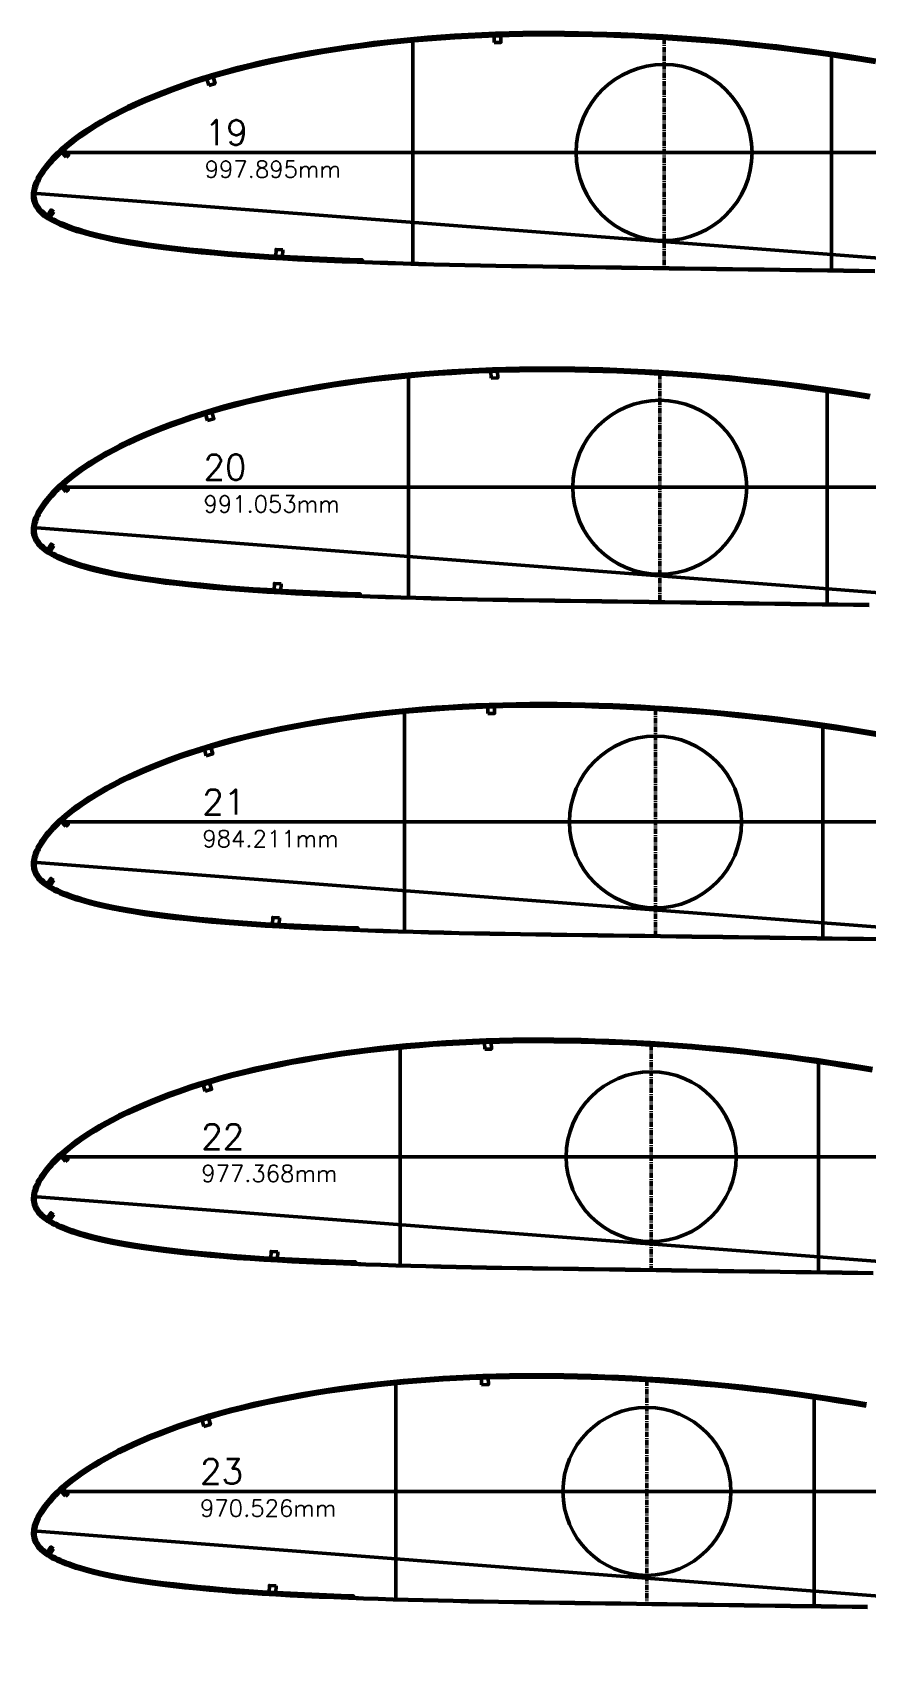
# Model space of a CAD drawing. Header units: metres. Extents: x -3 to 1074, y -15727 to -22.
# Drawn here: x -3 to 495, y -4798 to -3828 of the extents above; entities that cross this region are included whole.
import ezdxf
from ezdxf.enums import TextEntityAlignment as Align

# ---------------------------------------------------------------- set-up
doc = ezdxf.new("R2010")
doc.units = ezdxf.units.M
doc.linetypes.add('CENTER', pattern=[5.08, 3.175, -0.635, 0.635, -0.635])
for name, color, linetype, lineweight in [('FoilLayer', 7, 'Continuous', 50), ('StringerLayer', 7, 'Continuous', 50), ('SubLayer', 7, 'Continuous', 50), ('TextLayer', 7, 'Continuous', 50)]:
    doc.layers.add(name, color=color, linetype=linetype, lineweight=lineweight)
doc.styles.add('MSゴシック', font='romans')

msp = doc.modelspace()

# ---------------------------------------------------------------- linework, layer by layer
at = {"layer": 'FoilLayer'}
for points in [[(500.64, -3844.72), (492.16, -3843.35), (483.67, -3842.04), (475.19, -3840.79), (466.72, -3839.59), (458.25, -3838.45), (449.79, -3837.37), (441.33, -3836.34), (432.88, -3835.38), (424.42, -3834.48), (415.97, -3833.64), (407.52, -3832.86), (399.08, -3832.14), (390.63, -3831.48), (382.17, -3830.89), (373.72, -3830.35), (365.26, -3829.88), (356.81, -3829.46), (348.37, -3829.1), (339.94, -3828.81), (331.53, -3828.58), (323.13, -3828.41), (314.75, -3828.3), (306.4, -3828.26), (298.11, -3828.27), (289.87, -3828.36), (281.67, -3828.52), (273.5, -3828.77), (265.34, -3829.1), (257.19, -3829.5), (249.06, -3829.97), (240.95, -3830.52), (232.87, -3831.14), (224.81, -3831.83), (216.8, -3832.6), (208.83, -3833.44), (200.91, -3834.35), (193.05, -3835.35), (185.24, -3836.42), (177.5, -3837.56), (169.82, -3838.8), (162.2, -3840.12), (154.64, -3841.51), (147.16, -3842.96), (139.82, -3844.48), (132.63, -3846.06), (125.58, -3847.72), (118.68, -3849.47), (111.9, -3851.29), (105.27, -3853.2), (98.78, -3855.18), (92.45, -3857.23), (86.3, -3859.34), (80.33, -3861.5), (74.57, -3863.7), (69.03, -3865.92), (63.75, -3868.15), (58.73, -3870.36), (54, -3872.55), (49.55, -3874.72), (45.38, -3876.87), (41.48, -3878.98), (37.85, -3881.04), (34.46, -3883.05), (31.32, -3885), (28.41, -3886.89), (25.71, -3888.72), (23.21, -3890.51), (20.91, -3892.25), (18.77, -3893.95), (16.78, -3895.59), (14.94, -3897.19), (13.23, -3898.74), (11.64, -3900.24), (10.17, -3901.71), (8.8, -3903.13), (7.54, -3904.52), (6.36, -3905.88), (5.27, -3907.21), (4.26, -3908.5), (3.33, -3909.77), (2.47, -3911.01), (1.67, -3912.22), (0.93, -3913.4), (0.26, -3914.57), (-0.33, -3915.72), (-0.87, -3916.85), (-1.37, -3917.96), (-1.8, -3919.05), (-2.14, -3920.14), (-2.43, -3921.21), (-2.67, -3922.26), (-2.85, -3923.29), (-2.98, -3924.31), (-3.04, -3925.31), (-3.04, -3926.33), (-2.95, -3927.36), (-2.77, -3928.4), (-2.5, -3929.43), (-2.14, -3930.45), (-1.69, -3931.47), (-1.16, -3932.46), (-0.53, -3933.44), (0.18, -3934.38), (0.98, -3935.31), (1.86, -3936.2), (2.81, -3937.08), (3.84, -3937.93), (4.96, -3938.76), (6.16, -3939.56), (7.44, -3940.34), (8.81, -3941.1), (10.28, -3941.84), (11.83, -3942.58), (13.49, -3943.32), (15.25, -3944.07), (17.12, -3944.82), (19.12, -3945.57), (21.26, -3946.33), (23.55, -3947.09), (26.02, -3947.85), (28.67, -3948.61), (31.53, -3949.4), (34.62, -3950.2), (37.96, -3951.01), (41.57, -3951.84), (45.49, -3952.66), (49.74, -3953.48), (54.36, -3954.3), (59.38, -3955.11), (64.8, -3955.95), (70.64, -3956.78), (76.87, -3957.59), (83.5, -3958.38), (90.52, -3959.14), (97.89, -3959.89), (105.55, -3960.62), (113.44, -3961.32), (121.48, -3961.98), (129.66, -3962.58), (137.99, -3963.11), (146.5, -3963.6), (155.16, -3964.05), (163.95, -3964.47), (172.85, -3964.86), (181.86, -3965.22), (190.96, -3965.57), (200.1, -3965.91), (209.24, -3966.24), (218.39, -3966.54), (227.55, -3966.81), (236.77, -3967.05), (246.02, -3967.28), (255.29, -3967.5), (264.55, -3967.71), (273.8, -3967.9), (283.07, -3968.05), (292.39, -3968.19), (301.74, -3968.32), (311.12, -3968.46), (320.52, -3968.61), (329.93, -3968.75), (339.36, -3968.88), (348.81, -3969), (358.27, -3969.13), (367.74, -3969.26), (377.2, -3969.4), (386.67, -3969.54), (396.13, -3969.67), (405.58, -3969.8), (415.05, -3969.92), (424.51, -3970.05), (433.97, -3970.18), (443.44, -3970.32), (452.9, -3970.45), (462.36, -3970.58), (471.82, -3970.7), (481.29, -3970.82), (490.74, -3970.94), (500.17, -3971.07)], [(500.4, -3846.2), (491.93, -3844.84), (483.45, -3843.53), (474.98, -3842.27), (466.52, -3841.07), (458.06, -3839.93), (449.61, -3838.86), (441.16, -3837.83), (432.72, -3836.87), (424.27, -3835.97), (415.83, -3835.13), (407.4, -3834.35), (398.96, -3833.64), (390.52, -3832.98), (382.08, -3832.39), (373.63, -3831.85), (365.19, -3831.37), (356.75, -3830.96), (348.32, -3830.6), (339.9, -3830.31), (331.5, -3830.08), (323.11, -3829.91), (314.74, -3829.8), (306.41, -3829.76), (298.12, -3829.77), (289.9, -3829.86), (281.72, -3830.02), (273.56, -3830.27), (265.41, -3830.6), (257.28, -3831), (249.16, -3831.47), (241.06, -3832.01), (232.99, -3832.63), (224.96, -3833.32), (216.96, -3834.09), (209, -3834.93), (201.1, -3835.84), (193.25, -3836.83), (185.46, -3837.9), (177.73, -3839.05), (170.08, -3840.27), (162.47, -3841.59), (154.92, -3842.98), (147.47, -3844.43), (140.15, -3845.94), (132.98, -3847.52), (125.95, -3849.18), (119.07, -3850.92), (112.32, -3852.74), (105.71, -3854.64), (99.24, -3856.61), (92.94, -3858.65), (86.81, -3860.75), (80.87, -3862.9), (75.13, -3865.1), (69.62, -3867.31), (64.35, -3869.52), (59.36, -3871.72), (54.66, -3873.9), (50.24, -3876.06), (46.09, -3878.19), (42.22, -3880.28), (38.61, -3882.33), (35.25, -3884.32), (32.14, -3886.25), (29.25, -3888.13), (26.58, -3889.94), (24.12, -3891.71), (21.84, -3893.43), (19.72, -3895.1), (17.76, -3896.73), (15.95, -3898.3), (14.26, -3899.82), (12.7, -3901.3), (11.25, -3902.74), (9.91, -3904.14), (8.67, -3905.51), (7.52, -3906.84), (6.46, -3908.13), (5.47, -3909.39), (4.57, -3910.62), (3.72, -3911.84), (2.94, -3913.02), (2.23, -3914.14), (1.6, -3915.25), (1.03, -3916.37), (0.5, -3917.47), (0.03, -3918.5), (-0.37, -3919.51), (-0.7, -3920.53), (-0.97, -3921.54), (-1.19, -3922.52), (-1.36, -3923.47), (-1.48, -3924.42), (-1.54, -3925.31), (-1.54, -3926.2), (-1.47, -3927.1), (-1.31, -3928.02), (-1.08, -3928.93), (-0.76, -3929.85), (-0.37, -3930.76), (0.1, -3931.65), (0.66, -3932.53), (1.32, -3933.4), (2.05, -3934.26), (2.87, -3935.1), (3.77, -3935.92), (4.74, -3936.73), (5.79, -3937.51), (6.93, -3938.28), (8.17, -3939.03), (9.49, -3939.76), (10.92, -3940.49), (12.44, -3941.21), (14.07, -3941.94), (15.8, -3942.67), (17.65, -3943.41), (19.62, -3944.16), (21.73, -3944.91), (23.99, -3945.65), (26.43, -3946.41), (29.07, -3947.17), (31.91, -3947.94), (34.98, -3948.74), (38.29, -3949.55), (41.88, -3950.37), (45.77, -3951.19), (50, -3952), (54.6, -3952.82), (59.6, -3953.63), (65.02, -3954.46), (70.83, -3955.29), (77.05, -3956.1), (83.66, -3956.89), (90.67, -3957.65), (98.03, -3958.4), (105.69, -3959.12), (113.56, -3959.83), (121.59, -3960.49), (129.76, -3961.08), (138.08, -3961.62), (146.58, -3962.1), (155.23, -3962.55), (164.01, -3962.97), (172.91, -3963.36), (181.92, -3963.72), (191.01, -3964.07), (194.06, -3964.19), (194.03, -3965.24), (200.11, -3965.46), (209.26, -3965.79), (218.4, -3966.09), (227.57, -3966.36), (236.78, -3966.6), (246.03, -3966.83), (255.3, -3967.05), (264.56, -3967.26), (273.81, -3967.45), (283.08, -3967.6), (292.39, -3967.74), (301.75, -3967.87), (311.13, -3968.01), (320.52, -3968.16), (329.93, -3968.3), (339.36, -3968.43), (348.82, -3968.55), (358.28, -3968.68), (367.74, -3968.81), (377.21, -3968.95), (386.68, -3969.09), (396.13, -3969.22), (405.59, -3969.35), (415.05, -3969.47), (424.52, -3969.6), (433.98, -3969.73), (443.45, -3969.87), (452.91, -3970), (462.37, -3970.13), (471.83, -3970.25), (481.29, -3970.37), (490.74, -3970.49), (500.18, -3970.62)], [(497.21, -4045.1), (488.78, -4043.74), (480.36, -4042.44), (471.94, -4041.19), (463.52, -4040), (455.11, -4038.87), (446.71, -4037.8), (438.3, -4036.78), (429.91, -4035.83), (421.51, -4034.93), (413.12, -4034.09), (404.73, -4033.32), (396.34, -4032.61), (387.95, -4031.95), (379.55, -4031.36), (371.15, -4030.83), (362.76, -4030.36), (354.36, -4029.94), (345.98, -4029.59), (337.61, -4029.3), (329.26, -4029.07), (320.91, -4028.9), (312.59, -4028.79), (304.3, -4028.75), (296.06, -4028.76), (287.88, -4028.85), (279.74, -4029.01), (271.63, -4029.26), (263.52, -4029.59), (255.43, -4029.98), (247.35, -4030.45), (239.3, -4030.99), (231.27, -4031.61), (223.27, -4032.3), (215.31, -4033.06), (207.4, -4033.89), (199.54, -4034.8), (191.72, -4035.79), (183.97, -4036.85), (176.28, -4037.99), (168.66, -4039.22), (161.09, -4040.53), (153.58, -4041.91), (146.16, -4043.36), (138.87, -4044.86), (131.72, -4046.43), (124.72, -4048.08), (117.86, -4049.81), (111.14, -4051.63), (104.55, -4053.52), (98.11, -4055.49), (91.82, -4057.53), (85.71, -4059.62), (79.78, -4061.77), (74.06, -4063.95), (68.56, -4066.16), (63.31, -4068.36), (58.33, -4070.56), (53.63, -4072.74), (49.21, -4074.9), (45.07, -4077.03), (41.2, -4079.12), (37.59, -4081.17), (34.22, -4083.16), (31.1, -4085.1), (28.21, -4086.98), (25.53, -4088.8), (23.05, -4090.58), (20.76, -4092.31), (18.64, -4093.99), (16.67, -4095.62), (14.84, -4097.21), (13.14, -4098.74), (11.56, -4100.24), (10.1, -4101.69), (8.74, -4103.11), (7.49, -4104.49), (6.32, -4105.84), (5.24, -4107.16), (4.24, -4108.44), (3.31, -4109.7), (2.46, -4110.93), (1.66, -4112.14), (0.92, -4113.31), (0.26, -4114.47), (-0.32, -4115.61), (-0.86, -4116.74), (-1.36, -4117.83), (-1.78, -4118.92), (-2.13, -4120), (-2.42, -4121.06), (-2.65, -4122.1), (-2.83, -4123.13), (-2.96, -4124.14), (-3.02, -4125.14), (-3.01, -4126.15), (-2.93, -4127.18), (-2.75, -4128.2), (-2.48, -4129.23), (-2.12, -4130.24), (-1.68, -4131.25), (-1.15, -4132.24), (-0.53, -4133.21), (0.18, -4134.15), (0.97, -4135.06), (1.84, -4135.96), (2.79, -4136.83), (3.82, -4137.67), (4.92, -4138.49), (6.11, -4139.29), (7.39, -4140.06), (8.75, -4140.81), (10.21, -4141.56), (11.75, -4142.29), (13.39, -4143.03), (15.14, -4143.76), (17, -4144.51), (18.99, -4145.26), (21.11, -4146.01), (23.39, -4146.77), (25.84, -4147.52), (28.47, -4148.28), (31.31, -4149.06), (34.38, -4149.85), (37.7, -4150.66), (41.29, -4151.48), (45.17, -4152.3), (49.4, -4153.12), (53.99, -4153.92), (58.97, -4154.74), (64.36, -4155.56), (70.15, -4156.39), (76.34, -4157.2), (82.93, -4157.98), (89.89, -4158.74), (97.22, -4159.48), (104.83, -4160.2), (112.66, -4160.9), (120.65, -4161.56), (128.77, -4162.15), (137.05, -4162.68), (145.49, -4163.16), (154.1, -4163.61), (162.82, -4164.03), (171.66, -4164.41), (180.61, -4164.77), (189.65, -4165.12), (198.72, -4165.46), (207.81, -4165.79), (216.89, -4166.08), (225.99, -4166.35), (235.14, -4166.59), (244.33, -4166.82), (253.54, -4167.04), (262.74, -4167.25), (271.92, -4167.43), (281.13, -4167.59), (290.38, -4167.73), (299.67, -4167.86), (308.99, -4167.99), (318.32, -4168.14), (327.66, -4168.28), (337.03, -4168.4), (346.42, -4168.53), (355.82, -4168.65), (365.22, -4168.79), (374.62, -4168.92), (384.02, -4169.06), (393.41, -4169.2), (402.8, -4169.32), (412.2, -4169.44), (421.6, -4169.57), (431, -4169.7), (440.4, -4169.83), (449.8, -4169.97), (459.19, -4170.1), (468.59, -4170.22), (477.99, -4170.34), (487.37, -4170.46), (496.74, -4170.58)], [(496.97, -4046.58), (488.55, -4045.22), (480.14, -4043.92), (471.73, -4042.68), (463.32, -4041.49), (454.92, -4040.36), (446.53, -4039.28), (438.13, -4038.27), (429.75, -4037.32), (421.36, -4036.42), (412.98, -4035.59), (404.6, -4034.81), (396.23, -4034.1), (387.85, -4033.45), (379.46, -4032.86), (371.07, -4032.33), (362.68, -4031.85), (354.3, -4031.44), (345.93, -4031.09), (337.57, -4030.8), (329.23, -4030.57), (320.89, -4030.4), (312.58, -4030.29), (304.3, -4030.25), (296.08, -4030.26), (287.91, -4030.35), (279.79, -4030.51), (271.69, -4030.76), (263.6, -4031.08), (255.51, -4031.48), (247.45, -4031.95), (239.41, -4032.49), (231.4, -4033.1), (223.41, -4033.79), (215.47, -4034.55), (207.57, -4035.38), (199.72, -4036.29), (191.93, -4037.28), (184.19, -4038.34), (176.52, -4039.47), (168.91, -4040.69), (161.36, -4042), (153.86, -4043.38), (146.46, -4044.82), (139.19, -4046.32), (132.07, -4047.89), (125.09, -4049.54), (118.25, -4051.26), (111.55, -4053.07), (104.99, -4054.96), (98.57, -4056.92), (92.31, -4058.94), (86.22, -4061.03), (80.32, -4063.17), (74.62, -4065.35), (69.14, -4067.54), (63.92, -4069.74), (58.96, -4071.92), (54.29, -4074.09), (49.9, -4076.23), (45.78, -4078.35), (41.94, -4080.43), (38.35, -4082.46), (35.02, -4084.44), (31.92, -4086.36), (29.06, -4088.22), (26.41, -4090.02), (23.96, -4091.77), (21.69, -4093.48), (19.59, -4095.15), (17.65, -4096.76), (15.84, -4098.32), (14.17, -4099.83), (12.62, -4101.3), (11.18, -4102.73), (9.85, -4104.12), (8.62, -4105.47), (7.48, -4106.8), (6.42, -4108.08), (5.44, -4109.33), (4.54, -4110.56), (3.71, -4111.76), (2.93, -4112.93), (2.23, -4114.05), (1.6, -4115.15), (1.03, -4116.26), (0.5, -4117.35), (0.04, -4118.38), (-0.36, -4119.38), (-0.68, -4120.39), (-0.95, -4121.39), (-1.18, -4122.37), (-1.35, -4123.31), (-1.46, -4124.26), (-1.52, -4125.13), (-1.52, -4126.02), (-1.45, -4126.92), (-1.3, -4127.82), (-1.06, -4128.73), (-0.75, -4129.64), (-0.36, -4130.54), (0.11, -4131.43), (0.67, -4132.3), (1.32, -4133.17), (2.05, -4134.02), (2.86, -4134.85), (3.75, -4135.67), (4.71, -4136.47), (5.76, -4137.25), (6.89, -4138.01), (8.12, -4138.75), (9.43, -4139.48), (10.85, -4140.2), (12.36, -4140.92), (13.98, -4141.64), (15.7, -4142.37), (17.53, -4143.11), (19.49, -4143.85), (21.58, -4144.59), (23.83, -4145.33), (26.25, -4146.08), (28.87, -4146.83), (31.69, -4147.61), (34.74, -4148.4), (38.03, -4149.2), (41.59, -4150.02), (45.46, -4150.83), (49.66, -4151.64), (54.23, -4152.44), (59.2, -4153.25), (64.57, -4154.08), (70.35, -4154.9), (76.52, -4155.71), (83.09, -4156.49), (90.05, -4157.25), (97.36, -4157.99), (104.96, -4158.71), (112.78, -4159.41), (120.76, -4160.06), (128.87, -4160.65), (137.13, -4161.18), (145.57, -4161.66), (154.17, -4162.11), (162.89, -4162.53), (171.72, -4162.91), (180.67, -4163.27), (189.7, -4163.62), (192.73, -4163.74), (192.7, -4164.79), (198.74, -4165.01), (207.82, -4165.34), (216.9, -4165.63), (226.01, -4165.9), (235.15, -4166.14), (244.34, -4166.37), (253.55, -4166.59), (262.75, -4166.8), (271.93, -4166.98), (281.14, -4167.14), (290.39, -4167.28), (299.68, -4167.41), (308.99, -4167.54), (318.33, -4167.69), (327.67, -4167.83), (337.04, -4167.95), (346.43, -4168.08), (355.82, -4168.2), (365.22, -4168.34), (374.62, -4168.47), (384.02, -4168.61), (393.42, -4168.75), (402.81, -4168.87), (412.21, -4168.99), (421.6, -4169.12), (431, -4169.25), (440.41, -4169.38), (449.8, -4169.52), (459.2, -4169.65), (468.6, -4169.77), (477.99, -4169.89), (487.38, -4170.01), (496.75, -4170.13)], [(502.14, -4246.88), (493.78, -4245.48), (485.41, -4244.13), (477.04, -4242.84), (468.68, -4241.6), (460.32, -4240.42), (451.97, -4239.29), (443.62, -4238.23), (435.28, -4237.22), (426.94, -4236.27), (418.6, -4235.38), (410.27, -4234.55), (401.94, -4233.78), (393.6, -4233.07), (385.27, -4232.42), (376.93, -4231.84), (368.59, -4231.31), (360.25, -4230.84), (351.92, -4230.43), (343.6, -4230.07), (335.28, -4229.79), (326.98, -4229.56), (318.7, -4229.39), (310.43, -4229.29), (302.2, -4229.24), (294.02, -4229.26), (285.89, -4229.34), (277.81, -4229.5), (269.75, -4229.75), (261.7, -4230.07), (253.66, -4230.47), (245.64, -4230.93), (237.65, -4231.47), (229.67, -4232.08), (221.73, -4232.76), (213.83, -4233.52), (205.97, -4234.35), (198.16, -4235.25), (190.4, -4236.23), (182.7, -4237.29), (175.06, -4238.42), (167.49, -4239.64), (159.98, -4240.94), (152.52, -4242.31), (145.15, -4243.75), (137.91, -4245.24), (130.81, -4246.8), (123.86, -4248.44), (117.05, -4250.16), (110.37, -4251.96), (103.83, -4253.84), (97.43, -4255.8), (91.19, -4257.82), (85.12, -4259.9), (79.23, -4262.03), (73.55, -4264.2), (68.09, -4266.39), (62.87, -4268.58), (57.93, -4270.76), (53.26, -4272.93), (48.87, -4275.07), (44.76, -4277.19), (40.91, -4279.27), (37.33, -4281.3), (33.99, -4283.28), (30.89, -4285.2), (28.02, -4287.07), (25.36, -4288.88), (22.9, -4290.64), (20.62, -4292.36), (18.51, -4294.03), (16.55, -4295.65), (14.73, -4297.23), (13.05, -4298.75), (11.48, -4300.24), (10.03, -4301.68), (8.68, -4303.09), (7.43, -4304.46), (6.28, -4305.8), (5.2, -4307.11), (4.21, -4308.38), (3.29, -4309.63), (2.44, -4310.86), (1.65, -4312.05), (0.92, -4313.22), (0.26, -4314.37), (-0.32, -4315.51), (-0.86, -4316.62), (-1.35, -4317.71), (-1.77, -4318.79), (-2.11, -4319.86), (-2.4, -4320.92), (-2.63, -4321.95), (-2.81, -4322.97), (-2.94, -4323.97), (-3, -4324.97), (-2.99, -4325.97), (-2.91, -4326.99), (-2.73, -4328.01), (-2.46, -4329.02), (-2.11, -4330.04), (-1.67, -4331.04), (-1.14, -4332.02), (-0.53, -4332.98), (0.18, -4333.91), (0.97, -4334.82), (1.83, -4335.71), (2.77, -4336.57), (3.79, -4337.41), (4.89, -4338.23), (6.07, -4339.02), (7.34, -4339.79), (8.69, -4340.53), (10.13, -4341.27), (11.67, -4342), (13.3, -4342.73), (15.04, -4343.46), (16.89, -4344.2), (18.86, -4344.95), (20.97, -4345.7), (23.23, -4346.44), (25.66, -4347.19), (28.28, -4347.95), (31.1, -4348.72), (34.14, -4349.51), (37.44, -4350.31), (41, -4351.13), (44.86, -4351.94), (49.06, -4352.75), (53.61, -4353.55), (58.56, -4354.36), (63.92, -4355.18), (69.67, -4356), (75.82, -4356.8), (82.35, -4357.58), (89.27, -4358.33), (96.55, -4359.07), (104.11, -4359.79), (111.88, -4360.48), (119.82, -4361.13), (127.88, -4361.72), (136.1, -4362.25), (144.49, -4362.72), (153.03, -4363.17), (161.7, -4363.58), (170.48, -4363.97), (179.36, -4364.33), (188.34, -4364.67), (197.35, -4365.01), (206.37, -4365.33), (215.39, -4365.63), (224.43, -4365.89), (233.52, -4366.13), (242.64, -4366.36), (251.79, -4366.58), (260.92, -4366.78), (270.05, -4366.96), (279.19, -4367.12), (288.38, -4367.26), (297.6, -4367.39), (306.85, -4367.52), (316.12, -4367.67), (325.4, -4367.8), (334.7, -4367.93), (344.03, -4368.06), (353.36, -4368.18), (362.7, -4368.31), (372.03, -4368.45), (381.37, -4368.58), (390.69, -4368.72), (400.02, -4368.84), (409.35, -4368.96), (418.69, -4369.09), (428.02, -4369.22), (437.36, -4369.35), (446.69, -4369.49), (456.02, -4369.61), (465.35, -4369.73), (474.69, -4369.85), (484.01, -4369.97), (493.31, -4370.1), (502.62, -4370.23)], [(501.9, -4248.36), (493.54, -4246.96), (485.18, -4245.61), (476.82, -4244.32), (468.47, -4243.08), (460.12, -4241.9), (451.78, -4240.78), (443.44, -4239.71), (435.11, -4238.71), (426.78, -4237.76), (418.45, -4236.87), (410.13, -4236.04), (401.81, -4235.27), (393.49, -4234.57), (385.17, -4233.92), (376.84, -4233.33), (368.51, -4232.81), (360.18, -4232.34), (351.85, -4231.92), (343.54, -4231.57), (335.24, -4231.29), (326.95, -4231.06), (318.68, -4230.89), (310.42, -4230.79), (302.2, -4230.74), (294.04, -4230.76), (285.92, -4230.84), (277.85, -4231), (269.81, -4231.25), (261.78, -4231.57), (253.75, -4231.96), (245.74, -4232.43), (237.76, -4232.97), (229.8, -4233.58), (221.87, -4234.26), (213.98, -4235.01), (206.14, -4235.84), (198.35, -4236.74), (190.6, -4237.72), (182.92, -4238.77), (175.3, -4239.9), (167.75, -4241.11), (160.25, -4242.41), (152.8, -4243.79), (145.45, -4245.22), (138.23, -4246.7), (131.16, -4248.26), (124.23, -4249.89), (117.44, -4251.61), (110.78, -4253.4), (104.27, -4255.28), (97.89, -4257.23), (91.67, -4259.24), (85.63, -4261.31), (79.77, -4263.43), (74.11, -4265.59), (68.67, -4267.78), (63.48, -4269.96), (58.56, -4272.12), (53.92, -4274.28), (49.56, -4276.4), (45.47, -4278.51), (41.65, -4280.57), (38.09, -4282.59), (34.78, -4284.55), (31.71, -4286.46), (28.86, -4288.31), (26.23, -4290.1), (23.8, -4291.84), (21.55, -4293.54), (19.47, -4295.19), (17.53, -4296.79), (15.74, -4298.34), (14.08, -4299.84), (12.54, -4301.3), (11.11, -4302.72), (9.79, -4304.1), (8.57, -4305.44), (7.44, -4306.76), (6.38, -4308.03), (5.41, -4309.27), (4.52, -4310.49), (3.69, -4311.69), (2.92, -4312.85), (2.22, -4313.96), (1.6, -4315.05), (1.03, -4316.16), (0.51, -4317.24), (0.05, -4318.26), (-0.34, -4319.25), (-0.67, -4320.25), (-0.94, -4321.25), (-1.16, -4322.21), (-1.33, -4323.15), (-1.44, -4324.09), (-1.5, -4324.96), (-1.5, -4325.84), (-1.43, -4326.73), (-1.28, -4327.63), (-1.04, -4328.53), (-0.74, -4329.43), (-0.35, -4330.33), (0.12, -4331.21), (0.67, -4332.07), (1.31, -4332.93), (2.04, -4333.77), (2.85, -4334.6), (3.73, -4335.41), (4.69, -4336.21), (5.72, -4336.98), (6.85, -4337.74), (8.06, -4338.47), (9.37, -4339.2), (10.78, -4339.91), (12.28, -4340.63), (13.88, -4341.35), (15.59, -4342.07), (17.42, -4342.8), (19.36, -4343.53), (21.44, -4344.27), (23.67, -4345.01), (26.08, -4345.75), (28.67, -4346.5), (31.47, -4347.27), (34.5, -4348.05), (37.77, -4348.85), (41.31, -4349.66), (45.15, -4350.47), (49.32, -4351.27), (53.85, -4352.07), (58.79, -4352.88), (64.13, -4353.69), (69.86, -4354.51), (75.99, -4355.31), (82.52, -4356.09), (89.42, -4356.84), (96.69, -4357.57), (104.24, -4358.29), (112.01, -4358.99), (119.93, -4359.64), (127.98, -4360.23), (136.18, -4360.75), (144.57, -4361.23), (153.11, -4361.67), (161.76, -4362.09), (170.54, -4362.47), (179.42, -4362.83), (188.39, -4363.17), (191.4, -4363.29), (191.36, -4364.34), (197.37, -4364.56), (206.39, -4364.88), (215.41, -4365.18), (224.44, -4365.44), (233.53, -4365.68), (242.66, -4365.91), (251.8, -4366.13), (260.93, -4366.33), (270.06, -4366.51), (279.2, -4366.67), (288.38, -4366.81), (297.61, -4366.94), (306.86, -4367.07), (316.13, -4367.22), (325.41, -4367.35), (334.71, -4367.48), (344.04, -4367.61), (353.37, -4367.73), (362.7, -4367.86), (372.04, -4368), (381.37, -4368.13), (390.7, -4368.27), (400.03, -4368.39), (409.36, -4368.51), (418.69, -4368.64), (428.03, -4368.77), (437.36, -4368.9), (446.7, -4369.04), (456.03, -4369.16), (465.36, -4369.28), (474.69, -4369.4), (484.01, -4369.52), (493.32, -4369.65), (502.62, -4369.78)], [(498.65, -4447.25), (490.34, -4445.86), (482.03, -4444.52), (473.72, -4443.23), (465.42, -4442), (457.12, -4440.83), (448.83, -4439.71), (440.54, -4438.65), (432.25, -4437.65), (423.97, -4436.71), (415.69, -4435.83), (407.42, -4435), (399.14, -4434.24), (390.87, -4433.54), (382.59, -4432.89), (374.31, -4432.31), (366.03, -4431.79), (357.75, -4431.32), (349.47, -4430.91), (341.21, -4430.56), (332.95, -4430.27), (324.71, -4430.05), (316.48, -4429.88), (308.27, -4429.78), (300.1, -4429.73), (291.98, -4429.75), (283.9, -4429.83), (275.88, -4429.99), (267.88, -4430.24), (259.88, -4430.56), (251.9, -4430.95), (243.94, -4431.41), (235.99, -4431.95), (228.08, -4432.55), (220.19, -4433.23), (212.34, -4433.98), (204.54, -4434.81), (196.78, -4435.7), (189.08, -4436.68), (181.43, -4437.72), (173.85, -4438.85), (166.33, -4440.06), (158.86, -4441.35), (151.46, -4442.71), (144.14, -4444.14), (136.95, -4445.62), (129.9, -4447.17), (123, -4448.8), (116.23, -4450.51), (109.6, -4452.3), (103.11, -4454.17), (96.75, -4456.11), (90.55, -4458.11), (84.52, -4460.18), (78.68, -4462.29), (73.04, -4464.45), (67.61, -4466.63), (62.44, -4468.8), (57.52, -4470.97), (52.89, -4473.12), (48.53, -4475.24), (44.45, -4477.35), (40.63, -4479.41), (37.07, -4481.43), (33.75, -4483.4), (30.67, -4485.31), (27.82, -4487.16), (25.18, -4488.96), (22.74, -4490.71), (20.48, -4492.41), (18.38, -4494.07), (16.44, -4495.68), (14.63, -4497.25), (12.96, -4498.76), (11.4, -4500.24), (9.96, -4501.67), (8.62, -4503.07), (7.38, -4504.43), (6.23, -4505.76), (5.17, -4507.06), (4.18, -4508.33), (3.26, -4509.57), (2.42, -4510.78), (1.64, -4511.97), (0.91, -4513.12), (0.26, -4514.27), (-0.32, -4515.4), (-0.85, -4516.51), (-1.34, -4517.59), (-1.76, -4518.66), (-2.1, -4519.72), (-2.38, -4520.77), (-2.62, -4521.8), (-2.8, -4522.81), (-2.92, -4523.81), (-2.98, -4524.79), (-2.97, -4525.79), (-2.89, -4526.8), (-2.71, -4527.81), (-2.44, -4528.82), (-2.09, -4529.83), (-1.66, -4530.82), (-1.14, -4531.8), (-0.52, -4532.75), (0.18, -4533.68), (0.96, -4534.58), (1.82, -4535.46), (2.75, -4536.32), (3.77, -4537.15), (4.86, -4537.96), (6.03, -4538.75), (7.29, -4539.51), (8.63, -4540.25), (10.06, -4540.98), (11.59, -4541.71), (13.21, -4542.43), (14.93, -4543.16), (16.77, -4543.89), (18.73, -4544.63), (20.82, -4545.38), (23.07, -4546.12), (25.48, -4546.86), (28.08, -4547.61), (30.88, -4548.38), (33.91, -4549.16), (37.18, -4549.97), (40.72, -4550.77), (44.55, -4551.58), (48.71, -4552.38), (53.24, -4553.18), (58.16, -4553.98), (63.47, -4554.79), (69.18, -4555.61), (75.29, -4556.41), (81.78, -4557.18), (88.65, -4557.93), (95.87, -4558.66), (103.38, -4559.37), (111.11, -4560.06), (118.98, -4560.71), (127, -4561.29), (135.15, -4561.82), (143.48, -4562.29), (151.97, -4562.73), (160.57, -4563.14), (169.29, -4563.52), (178.12, -4563.88), (187.03, -4564.22), (195.98, -4564.56), (204.94, -4564.88), (213.89, -4565.17), (222.87, -4565.43), (231.9, -4565.67), (240.96, -4565.9), (250.04, -4566.11), (259.11, -4566.32), (268.17, -4566.5), (277.25, -4566.65), (286.37, -4566.79), (295.54, -4566.92), (304.72, -4567.05), (313.93, -4567.2), (323.14, -4567.33), (332.38, -4567.46), (341.64, -4567.58), (350.9, -4567.71), (360.17, -4567.84), (369.45, -4567.97), (378.72, -4568.11), (387.98, -4568.24), (397.24, -4568.37), (406.51, -4568.48), (415.78, -4568.61), (425.05, -4568.74), (434.32, -4568.87), (443.59, -4569), (452.85, -4569.13), (462.12, -4569.25), (471.39, -4569.36), (480.64, -4569.48), (489.89, -4569.61), (499.12, -4569.74)], [(498.4, -4448.73), (490.11, -4447.34), (481.81, -4446), (473.51, -4444.72), (465.21, -4443.49), (456.92, -4442.32), (448.64, -4441.2), (440.36, -4440.14), (432.08, -4439.14), (423.81, -4438.2), (415.54, -4437.32), (407.28, -4436.5), (399.01, -4435.73), (390.75, -4435.03), (382.49, -4434.39), (374.22, -4433.81), (365.94, -4433.28), (357.67, -4432.82), (349.41, -4432.41), (341.15, -4432.06), (332.91, -4431.77), (324.68, -4431.55), (316.46, -4431.38), (308.26, -4431.28), (300.1, -4431.23), (291.99, -4431.25), (283.93, -4431.33), (275.92, -4431.49), (267.94, -4431.74), (259.96, -4432.06), (251.99, -4432.45), (244.04, -4432.91), (236.11, -4433.44), (228.2, -4434.05), (220.33, -4434.72), (212.5, -4435.47), (204.71, -4436.3), (196.97, -4437.19), (189.28, -4438.16), (181.65, -4439.21), (174.08, -4440.33), (166.58, -4441.53), (159.14, -4442.82), (151.74, -4444.19), (144.44, -4445.61), (137.27, -4447.08), (130.25, -4448.63), (123.37, -4450.25), (116.63, -4451.95), (110.02, -4453.74), (103.54, -4455.6), (97.21, -4457.53), (91.04, -4459.53), (85.04, -4461.59), (79.22, -4463.7), (73.6, -4465.84), (68.2, -4468.01), (63.04, -4470.17), (58.15, -4472.33), (53.55, -4474.46), (49.22, -4476.58), (45.16, -4478.67), (41.37, -4480.72), (37.83, -4482.72), (34.54, -4484.67), (31.49, -4486.56), (28.67, -4488.4), (26.05, -4490.18), (23.64, -4491.9), (21.41, -4493.59), (19.34, -4495.23), (17.42, -4496.82), (15.64, -4498.36), (13.99, -4499.85), (12.46, -4501.3), (11.04, -4502.71), (9.73, -4504.08), (8.52, -4505.41), (7.39, -4506.71), (6.35, -4507.98), (5.39, -4509.21), (4.5, -4510.42), (3.67, -4511.61), (2.91, -4512.77), (2.21, -4513.87), (1.59, -4514.95), (1.03, -4516.05), (0.52, -4517.12), (0.06, -4518.14), (-0.33, -4519.12), (-0.65, -4520.11), (-0.92, -4521.1), (-1.14, -4522.06), (-1.31, -4522.99), (-1.42, -4523.92), (-1.48, -4524.79), (-1.48, -4525.66), (-1.41, -4526.54), (-1.26, -4527.43), (-1.03, -4528.33), (-0.72, -4529.22), (-0.34, -4530.11), (0.13, -4530.98), (0.67, -4531.84), (1.31, -4532.69), (2.03, -4533.53), (2.83, -4534.35), (3.71, -4535.16), (4.66, -4535.95), (5.69, -4536.72), (6.81, -4537.46), (8.01, -4538.2), (9.31, -4538.91), (10.71, -4539.63), (12.2, -4540.34), (13.79, -4541.05), (15.49, -4541.77), (17.3, -4542.49), (19.23, -4543.22), (21.29, -4543.95), (23.51, -4544.69), (25.9, -4545.42), (28.48, -4546.17), (31.26, -4546.93), (34.26, -4547.71), (37.51, -4548.5), (41.02, -4549.31), (44.83, -4550.11), (48.97, -4550.9), (53.48, -4551.7), (58.38, -4552.5), (63.68, -4553.31), (69.38, -4554.12), (75.47, -4554.92), (81.94, -4555.69), (88.8, -4556.44), (96.02, -4557.16), (103.52, -4557.88), (111.23, -4558.57), (119.09, -4559.21), (127.09, -4559.8), (135.24, -4560.32), (143.56, -4560.79), (152.04, -4561.23), (160.64, -4561.64), (169.35, -4562.02), (178.18, -4562.38), (187.08, -4562.72), (190.07, -4562.84), (190.03, -4563.89), (196, -4564.11), (204.95, -4564.43), (213.91, -4564.72), (222.88, -4564.98), (231.91, -4565.22), (240.97, -4565.45), (250.05, -4565.66), (259.12, -4565.87), (268.18, -4566.05), (277.26, -4566.2), (286.38, -4566.34), (295.54, -4566.47), (304.73, -4566.6), (313.93, -4566.75), (323.15, -4566.88), (332.38, -4567.01), (341.64, -4567.13), (350.91, -4567.26), (360.18, -4567.39), (369.45, -4567.52), (378.72, -4567.66), (387.98, -4567.79), (397.25, -4567.92), (406.51, -4568.04), (415.78, -4568.16), (425.05, -4568.29), (434.32, -4568.42), (443.59, -4568.55), (452.86, -4568.68), (462.13, -4568.8), (471.39, -4568.91), (480.65, -4569.03), (489.89, -4569.16), (499.13, -4569.29)], [(495.16, -4647.62), (486.91, -4646.24), (478.66, -4644.91), (470.41, -4643.63), (462.16, -4642.41), (453.92, -4641.24), (445.69, -4640.14), (437.45, -4639.08), (429.23, -4638.09), (421, -4637.15), (412.78, -4636.28), (404.56, -4635.46), (396.35, -4634.7), (388.13, -4634), (379.92, -4633.36), (371.69, -4632.78), (363.47, -4632.26), (355.24, -4631.8), (347.03, -4631.39), (338.82, -4631.05), (330.62, -4630.76), (322.44, -4630.54), (314.26, -4630.37), (306.11, -4630.27), (298, -4630.22), (289.93, -4630.24), (281.92, -4630.32), (273.95, -4630.48), (266, -4630.73), (258.06, -4631.04), (250.14, -4631.43), (242.23, -4631.89), (234.34, -4632.42), (226.48, -4633.03), (218.65, -4633.7), (210.85, -4634.44), (203.1, -4635.26), (195.4, -4636.15), (187.75, -4637.12), (180.16, -4638.16), (172.63, -4639.28), (165.16, -4640.48), (157.75, -4641.76), (150.4, -4643.12), (143.13, -4644.53), (135.99, -4646), (128.99, -4647.54), (122.14, -4649.16), (115.42, -4650.85), (108.84, -4652.63), (102.38, -4654.49), (96.07, -4656.41), (89.92, -4658.41), (83.93, -4660.46), (78.13, -4662.56), (72.53, -4664.7), (67.14, -4666.86), (62, -4669.02), (57.12, -4671.17), (52.52, -4673.3), (48.19, -4675.42), (44.14, -4677.5), (40.34, -4679.55), (36.81, -4681.56), (33.52, -4683.51), (30.46, -4685.41), (27.63, -4687.25), (25, -4689.03), (22.58, -4690.77), (20.33, -4692.47), (18.25, -4694.11), (16.32, -4695.71), (14.53, -4697.27), (12.87, -4698.77), (11.32, -4700.23), (9.89, -4701.66), (8.56, -4703.05), (7.33, -4704.4), (6.19, -4705.72), (5.13, -4707.01), (4.15, -4708.27), (3.24, -4709.5), (2.41, -4710.71), (1.63, -4711.88), (0.9, -4713.03), (0.26, -4714.17), (-0.32, -4715.29), (-0.85, -4716.39), (-1.33, -4717.47), (-1.75, -4718.53), (-2.09, -4719.58), (-2.37, -4720.62), (-2.6, -4721.65), (-2.78, -4722.65), (-2.89, -4723.64), (-2.96, -4724.62), (-2.95, -4725.61), (-2.87, -4726.61), (-2.69, -4727.62), (-2.43, -4728.62), (-2.08, -4729.62), (-1.65, -4730.6), (-1.13, -4731.57), (-0.52, -4732.52), (0.18, -4733.44), (0.95, -4734.34), (1.81, -4735.21), (2.73, -4736.06), (3.74, -4736.89), (4.82, -4737.7), (5.99, -4738.48), (7.24, -4739.23), (8.57, -4739.97), (9.99, -4740.69), (11.51, -4741.41), (13.12, -4742.13), (14.83, -4742.86), (16.65, -4743.59), (18.6, -4744.32), (20.68, -4745.06), (22.91, -4745.8), (25.3, -4746.53), (27.88, -4747.28), (30.67, -4748.04), (33.67, -4748.82), (36.92, -4749.62), (40.43, -4750.42), (44.24, -4751.22), (48.37, -4752.02), (52.87, -4752.81), (57.75, -4753.6), (63.03, -4754.41), (68.7, -4755.22), (74.76, -4756.01), (81.21, -4756.78), (88.03, -4757.52), (95.2, -4758.25), (102.66, -4758.96), (110.33, -4759.64), (118.15, -4760.28), (126.11, -4760.86), (134.21, -4761.38), (142.48, -4761.85), (150.91, -4762.29), (159.45, -4762.7), (168.11, -4763.08), (176.87, -4763.43), (185.72, -4763.77), (194.61, -4764.11), (203.5, -4764.42), (212.4, -4764.72), (221.31, -4764.97), (230.27, -4765.21), (239.27, -4765.44), (248.29, -4765.65), (257.29, -4765.85), (266.29, -4766.03), (275.31, -4766.19), (284.37, -4766.32), (293.47, -4766.45), (302.59, -4766.59), (311.73, -4766.73), (320.88, -4766.86), (330.05, -4766.99), (339.25, -4767.11), (348.45, -4767.23), (357.65, -4767.36), (366.86, -4767.5), (376.06, -4767.63), (385.26, -4767.76), (394.46, -4767.89), (403.66, -4768.01), (412.87, -4768.13), (422.07, -4768.26), (431.28, -4768.39), (440.48, -4768.52), (449.68, -4768.64), (458.88, -4768.76), (468.09, -4768.88), (477.28, -4769), (486.46, -4769.12), (495.63, -4769.26)], [(494.91, -4649.1), (486.67, -4647.72), (478.43, -4646.39), (470.19, -4645.12), (461.95, -4643.9), (453.72, -4642.73), (445.5, -4641.62), (437.27, -4640.57), (429.06, -4639.58), (420.84, -4638.65), (412.63, -4637.77), (404.43, -4636.95), (396.22, -4636.2), (388.02, -4635.5), (379.81, -4634.86), (371.6, -4634.28), (363.38, -4633.76), (355.17, -4633.3), (346.96, -4632.89), (338.77, -4632.55), (330.58, -4632.26), (322.41, -4632.04), (314.24, -4631.87), (306.1, -4631.77), (298, -4631.72), (289.95, -4631.74), (281.95, -4631.82), (273.99, -4631.98), (266.06, -4632.23), (258.14, -4632.54), (250.22, -4632.93), (242.33, -4633.39), (234.46, -4633.92), (226.61, -4634.52), (218.79, -4635.19), (211.01, -4635.94), (203.28, -4636.75), (195.59, -4637.64), (187.96, -4638.61), (180.38, -4639.64), (172.87, -4640.76), (165.42, -4641.95), (158.02, -4643.23), (150.68, -4644.59), (143.43, -4646), (136.31, -4647.46), (129.34, -4649), (122.51, -4650.61), (115.81, -4652.3), (109.25, -4654.07), (102.82, -4655.92), (96.54, -4657.84), (90.4, -4659.82), (84.44, -4661.87), (78.67, -4663.96), (73.09, -4666.09), (67.72, -4668.24), (62.6, -4670.39), (57.75, -4672.53), (53.18, -4674.65), (48.88, -4676.75), (44.85, -4678.82), (41.08, -4680.86), (37.57, -4682.85), (34.31, -4684.79), (31.28, -4686.67), (28.47, -4688.49), (25.88, -4690.25), (23.48, -4691.97), (21.26, -4693.64), (19.21, -4695.27), (17.3, -4696.85), (15.54, -4698.38), (13.9, -4699.86), (12.38, -4701.3), (10.97, -4702.7), (9.67, -4704.06), (8.47, -4705.38), (7.35, -4706.67), (6.31, -4707.93), (5.36, -4709.16), (4.48, -4710.35), (3.66, -4711.54), (2.9, -4712.68), (2.21, -4713.78), (1.59, -4714.85), (1.03, -4715.94), (0.52, -4717.01), (0.07, -4718.01), (-0.32, -4718.99), (-0.64, -4719.97), (-0.9, -4720.96), (-1.12, -4721.91), (-1.29, -4722.83), (-1.4, -4723.76), (-1.46, -4724.61), (-1.46, -4725.48), (-1.39, -4726.35), (-1.24, -4727.24), (-1.01, -4728.13), (-0.71, -4729.02), (-0.32, -4729.9), (0.13, -4730.76), (0.68, -4731.61), (1.31, -4732.46), (2.03, -4733.29), (2.82, -4734.11), (3.69, -4734.91), (4.63, -4735.69), (5.66, -4736.45), (6.76, -4737.19), (7.96, -4737.92), (9.25, -4738.63), (10.64, -4739.34), (12.12, -4740.05), (13.7, -4740.75), (15.38, -4741.46), (17.18, -4742.18), (19.1, -4742.91), (21.15, -4743.64), (23.35, -4744.36), (25.72, -4745.09), (28.28, -4745.83), (31.04, -4746.59), (34.03, -4747.36), (37.25, -4748.15), (40.74, -4748.95), (44.52, -4749.75), (48.63, -4750.54), (53.11, -4751.33), (57.98, -4752.12), (63.24, -4752.93), (68.89, -4753.73), (74.94, -4754.52), (81.37, -4755.29), (88.18, -4756.03), (95.34, -4756.75), (102.79, -4757.46), (110.45, -4758.14), (118.26, -4758.79), (126.2, -4759.37), (134.29, -4759.89), (142.56, -4760.35), (150.98, -4760.79), (159.52, -4761.2), (168.17, -4761.58), (176.93, -4761.93), (185.78, -4762.27), (188.74, -4762.39), (188.7, -4763.43), (194.62, -4763.66), (203.52, -4763.97), (212.41, -4764.27), (221.32, -4764.53), (230.28, -4764.76), (239.28, -4764.99), (248.3, -4765.2), (257.3, -4765.4), (266.3, -4765.58), (275.32, -4765.74), (284.37, -4765.87), (293.47, -4766), (302.59, -4766.14), (311.73, -4766.28), (320.88, -4766.41), (330.06, -4766.54), (339.25, -4766.66), (348.45, -4766.78), (357.66, -4766.91), (366.87, -4767.05), (376.07, -4767.18), (385.27, -4767.31), (394.46, -4767.44), (403.67, -4767.56), (412.87, -4767.68), (422.08, -4767.81), (431.28, -4767.94), (440.49, -4768.07), (449.69, -4768.19), (458.89, -4768.31), (468.09, -4768.43), (477.28, -4768.55), (486.46, -4768.67), (495.63, -4768.81)]]:
    msp.add_lwpolyline(points, dxfattribs=at)
at = {"layer": 'StringerLayer'}
for points in [[(272.77, -3834.3), (276.77, -3834.18), (276.65, -3830.18), (272.65, -3830.3), (272.77, -3834.3)], [(102.21, -3859.89), (106.03, -3858.72), (104.87, -3854.9), (101.04, -3856.06), (102.21, -3859.89)], [(17.01, -3902.73), (18.49, -3901.39), (15.81, -3898.42), (14.33, -3899.77), (17.01, -3902.73)], [(9.76, -3935.36), (8.1, -3934.24), (5.88, -3937.57), (7.54, -3938.68), (9.76, -3935.36)], [(146.45, -3958.08), (142.45, -3957.86), (142.23, -3961.85), (146.22, -3962.08), (146.45, -3958.08)], [(270.89, -4034.79), (274.89, -4034.66), (274.77, -4030.67), (270.77, -4030.79), (270.89, -4034.79)], [(101.51, -4060.2), (105.33, -4059.04), (104.16, -4055.21), (100.34, -4056.38), (101.51, -4060.2)], [(16.92, -4102.74), (18.4, -4101.4), (15.71, -4098.44), (14.23, -4099.78), (16.92, -4102.74)], [(9.72, -4135.09), (8.06, -4133.97), (5.84, -4137.3), (7.5, -4138.41), (9.72, -4135.09)], [(145.46, -4157.65), (141.46, -4157.42), (141.24, -4161.42), (145.23, -4161.64), (145.46, -4157.65)], [(269.01, -4235.27), (273.01, -4235.15), (272.88, -4231.16), (268.89, -4231.28), (269.01, -4235.27)], [(100.8, -4260.52), (104.63, -4259.35), (103.46, -4255.53), (99.63, -4256.69), (100.8, -4260.52)], [(16.82, -4302.76), (18.3, -4301.42), (15.62, -4298.45), (14.13, -4299.79), (16.82, -4302.76)], [(9.68, -4334.82), (8.02, -4333.7), (5.8, -4337.03), (7.46, -4338.14), (9.68, -4334.82)], [(144.47, -4357.21), (140.48, -4356.99), (140.25, -4360.98), (144.24, -4361.21), (144.47, -4357.21)], [(267.12, -4435.76), (271.12, -4435.64), (271, -4431.64), (267, -4431.77), (267.12, -4435.76)], [(100.1, -4460.83), (103.93, -4459.67), (102.76, -4455.84), (98.93, -4457.01), (100.1, -4460.83)], [(16.72, -4502.77), (18.21, -4501.43), (15.52, -4498.46), (14.04, -4499.81), (16.72, -4502.77)], [(9.64, -4534.55), (7.98, -4533.43), (5.75, -4536.76), (7.42, -4537.87), (9.64, -4534.55)], [(143.48, -4556.78), (139.49, -4556.55), (139.26, -4560.55), (143.25, -4560.77), (143.48, -4556.78)], [(265.24, -4636.25), (269.24, -4636.13), (269.12, -4632.13), (265.12, -4632.25), (265.24, -4636.25)], [(99.4, -4661.15), (103.22, -4659.98), (102.05, -4656.16), (98.23, -4657.32), (99.4, -4661.15)], [(16.63, -4702.79), (18.11, -4701.44), (15.42, -4698.48), (13.94, -4699.82), (16.63, -4702.79)], [(9.6, -4734.28), (7.94, -4733.16), (5.71, -4736.49), (7.38, -4737.6), (9.6, -4734.28)], [(142.49, -4756.34), (138.5, -4756.12), (138.27, -4760.11), (142.27, -4760.34), (142.49, -4756.34)]]:
    msp.add_lwpolyline(points, dxfattribs=at)
at = {"layer": 'SubLayer'}
for p, q in [((224.21, -3833.39), (224.21, -3966.26)), ((474.21, -3842.16), (474.21, -3970.28)), ((714.78, -3900), (14.08, -3900)), ((-2.97, -3924.24), (991.98, -4000.8)), ((221.64, -4033.96), (221.64, -4165.77)), ((471.64, -4042.67), (471.64, -4169.81)), ((709.84, -4100), (13.99, -4100)), ((-2.95, -4124.08), (985.18, -4200.11)), ((219.08, -4234.52), (219.08, -4365.29)), ((469.08, -4243.17), (469.08, -4369.33)), ((704.91, -4300), (13.91, -4300)), ((-2.93, -4323.91), (978.38, -4399.42)), ((216.51, -4435.09), (216.51, -4564.8)), ((466.51, -4443.68), (466.51, -4568.85)), ((699.98, -4500), (13.83, -4500)), ((-2.91, -4523.75), (971.58, -4598.73)), ((213.95, -4635.65), (213.95, -4764.31)), ((463.95, -4644.19), (463.95, -4768.38)), ((695.04, -4700), (13.75, -4700)), ((-2.89, -4723.58), (964.78, -4798.04))]:
    msp.add_line(p, q, dxfattribs=at)
at = {"layer": 'SubLayer', "linetype": 'CENTER'}
for p, q in [((374.21, -3831.89), (374.21, -3968.9)), ((371.64, -4032.36), (371.64, -4168.43)), ((369.08, -4232.84), (369.08, -4367.95)), ((366.51, -4433.32), (366.51, -4567.48)), ((363.95, -4633.8), (363.95, -4767))]:
    msp.add_line(p, q, dxfattribs=at)
at = {"layer": 'SubLayer'}
for centre, major_axis, ratio in [((374.21, -3900), (0, 52.58), 0.999461), ((371.64, -4100), (0, 51.97), 0.999697), ((369.08, -4300), (0, 51.36), 0.999939), ((366.51, -4500), (50.75, 0), 0.999814), ((363.95, -4700), (50.15, 0), 0.99956)]:
    msp.add_ellipse(centre, major_axis=major_axis, ratio=ratio, dxfattribs=at)

# ---------------------------------------------------------------- texts
at = {"layer": 'TextLayer', "style": 'MSゴシック'}
for s, p in [('19', (99.79, -3900)), ('20', (99.11, -4100)), ('21', (98.42, -4300)), ('22', (97.74, -4500)), ('23', (97.05, -4700))]:
    msp.add_text(s, height=15, dxfattribs=at).set_placement(p, align=Align.BOTTOM_LEFT)
for s, p in [('997.895mm', (99.79, -3905)), ('991.053mm', (99.11, -4105)), ('984.211mm', (98.42, -4305)), ('977.368mm', (97.74, -4505)), ('970.526mm', (97.05, -4705))]:
    msp.add_text(s, height=10, dxfattribs=at).set_placement(p, align=Align.TOP_LEFT)

doc.saveas('drawing.dxf')
